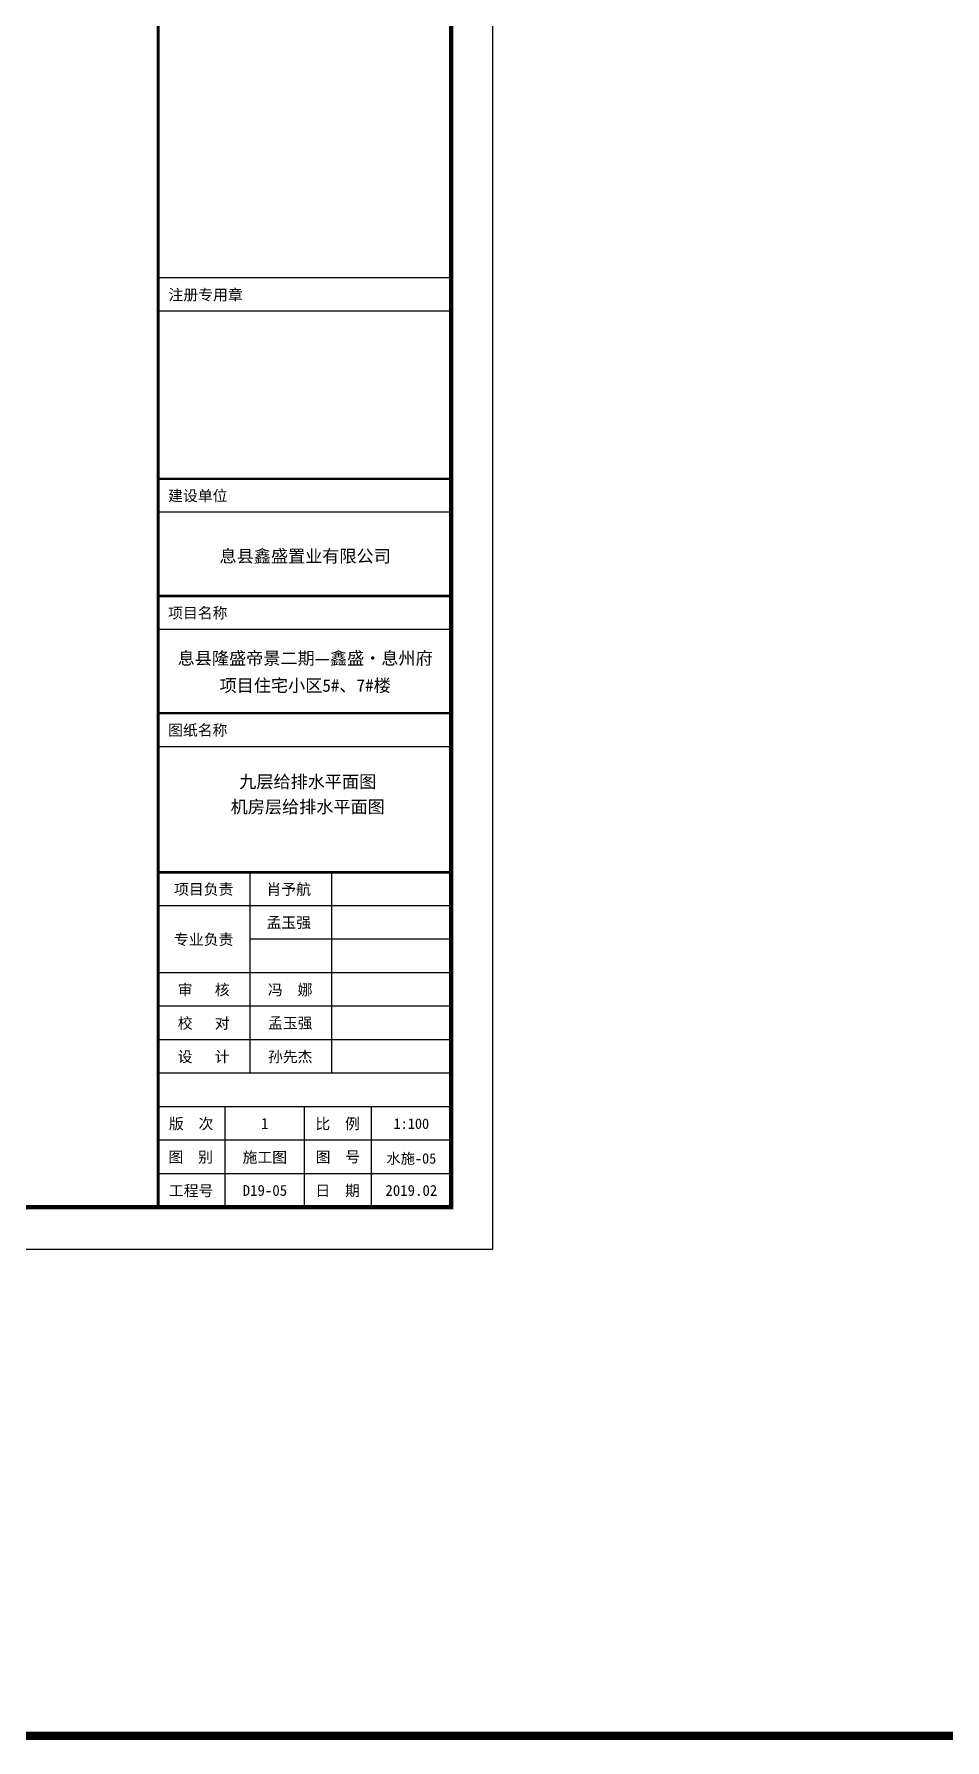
# Model space of a CAD drawing. Extents: x -287580 to -53108, y -522338 to -82629.
# Drawn here: x -192106 to -170344, y -522338 to -481595 of the extents above; entities that cross this region are included whole.
import ezdxf
from ezdxf.enums import TextEntityAlignment as Align

# ---------------------------------------------------------------- set-up
doc = ezdxf.new("R2010")
doc.units = 0
doc.header["$LTSCALE"] = 1000
doc.header["$MEASUREMENT"] = 0
for name, color, linetype in [('PUB_TITLE', 146, 'Continuous'), ('TK', 9, 'Continuous'), ('给排水标注', 4, 'Continuous')]:
    doc.layers.add(name, color=color, linetype=linetype)
doc.styles.add('H1', font='')
doc.styles.add('THT', font='simhei.ttf')
doc.styles.get('H1').set_extended_font_data('SimSun')

# ---------------------------------------------------------------- blocks, each defined once
blk = doc.blocks.new('图签AAAAA')
at = {"layer": 'PUB_TITLE'}
for p, q in [((-168250, -229039), (-175261, -229039)), ((-168250, -229839), (-175261, -229839)), ((-168250, -233839), (-175261, -233839)), ((-168250, -233839), (-175261, -233839)), ((-168250, -233839), (-175261, -233839)), ((-168250, -234639), (-175261, -234639)), ((-168250, -234639), (-175261, -234639)), ((-168250, -236639), (-175261, -236639)), ((-168250, -237439), (-175261, -237439)), ((-168250, -239439), (-175261, -239439)), ((-168250, -239439), (-175261, -239439)), ((-168250, -240239), (-175261, -240239)), ((-168250, -243239), (-175261, -243239)), ((-168250, -243239), (-175261, -243239)), ((-168250, -243239), (-175261, -243239)), ((-168250, -243239), (-175261, -243239)), ((-168250, -243239), (-175261, -243239)), ((-168250, -243239), (-175261, -243239)), ((-168250, -243239), (-175261, -243239)), ((-173061, -243239), (-173061, -248039)), ((-171111, -243239), (-171111, -248039)), ((-168250, -244039), (-175261, -244039)), ((-168250, -244039), (-175261, -244039)), ((-168250, -244039), (-175261, -244039)), ((-168250, -244839), (-173061, -244839)), ((-168250, -244839), (-173061, -244839)), ((-168250, -244839), (-173061, -244839)), ((-168250, -245639), (-175261, -245639)), ((-168250, -245639), (-175261, -245639)), ((-168250, -245639), (-175261, -245639)), ((-168250, -246439), (-175261, -246439)), ((-168250, -246439), (-175261, -246439)), ((-168250, -246439), (-175261, -246439)), ((-168250, -247239), (-175261, -247239)), ((-168250, -247239), (-175261, -247239)), ((-168250, -247239), (-175261, -247239)), ((-168250, -248039), (-175261, -248039)), ((-168250, -248039), (-175261, -248039)), ((-168250, -248039), (-175261, -248039)), ((-168250, -248039), (-175261, -248039)), ((-168250, -248039), (-175261, -248039)), ((-168250, -248039), (-175261, -248039)), ((-168250, -248839), (-175261, -248839)), ((-173650, -251239), (-173650, -248839)), ((-171750, -251239), (-171750, -248839)), ((-170150, -251239), (-170150, -248839)), ((-168250, -249639), (-175261, -249639)), ((-168250, -250439), (-175261, -250439))]:
    blk.add_line(p, q, dxfattribs=at)
at = {"layer": 'PUB_TITLE', "const_width": 75}
blk.add_lwpolyline([(-175250, -251239), (-168250, -251239), (-168250, -193839), (-175250, -193839)], close=True, dxfattribs=at)
at = {"layer": 'PUB_TITLE'}
for points, const_width in [([(-175250, -251239), (-175250, -193839)], 75), ([(-175250, -251239), (-175250, -193839)], 40), ([(-175250, -200506), (-175250, -251239)], 60), ([(-168250, -233839), (-175261, -233839)], 60), ([(-168250, -233839), (-175261, -233839)], 40), ([(-168250, -236639), (-175261, -236639)], 60), ([(-168250, -239439), (-175261, -239439)], 60), ([(-168250, -243239), (-175261, -243239)], 60), ([(-168250, -243239), (-175261, -243239)], 40), ([(-168250, -251239), (-175261, -251239)], 40)]:
    blk.add_lwpolyline(points, dxfattribs=dict(at, const_width=const_width))
at = {"layer": 'PUB_TITLE', "style": 'THT'}
for s, p in [('注册专用章', (-174115, -229439)), ('建设单位', (-174302, -234239)), ('项目名称', (-174302, -237039)), ('图纸名称', (-174302, -239839)), ('项目负责', (-174161, -243639)), ('肖予航', (-172128, -243639)), ('孟玉强', (-172128, -244439)), ('专业负责', (-174161, -244839)), ('审   核', (-174161, -246039)), ('冯  娜', (-172093, -246039)), ('校   对', (-174161, -246839)), ('孟玉强', (-172093, -246839)), ('设   计', (-174161, -247639)), ('孙先杰', (-172093, -247639)), ('版  次', (-174461, -249239)), ('1', (-172700, -249239)), ('比  例', (-170961, -249239)), ('图  别', (-174472, -250039)), ('施工图', (-172700, -250039)), ('图  号', (-170954, -250039)), ('工程号', (-174461, -250839)), ('D19-05', (-172698, -250839)), ('日  期', (-170961, -250839)), ('2019.02', (-169200, -250839))]:
    blk.add_text(s, height=260, dxfattribs=at).set_placement(p, align=Align.MIDDLE)
at = {"layer": 'PUB_TITLE', "color": 63, "style": 'H1', "width": 1}
for s, p in [('息县鑫盛置业有限公司', (-171736, -235687)), ('息县隆盛帝景二期—鑫盛•息州府', (-171736, -238125)), ('项目住宅小区5#、7#楼', (-171736, -238776))]:
    blk.add_text(s, height=300, dxfattribs=at).set_placement(p, align=Align.MIDDLE_CENTER)

msp = doc.modelspace()

# ---------------------------------------------------------------- linework, layer by layer
at = {"layer": 'PUB_TITLE'}
msp.add_lwpolyline([(-265242.7, -510615.5), (-181142.7, -510615.5), (-181142.7, -451215.5), (-265242.7, -451215.5)], close=True, dxfattribs=at)
at = {"layer": 'PUB_TITLE', "const_width": 100}
msp.add_lwpolyline([(-262742.7, -509615.5), (-182142.7, -509615.5), (-182142.7, -452215.5), (-262742.7, -452215.5)], close=True, dxfattribs=at)
at = {"layer": '给排水标注', "color": 6, "const_width": 200}
msp.add_lwpolyline([(-287480.5, -159146.5), (-53208.5, -159146.5), (-53208.5, -522237.5), (-287480.5, -522237.5)], close=True, dxfattribs=at)

# ---------------------------------------------------------------- block references
at = {"layer": '给排水标注'}
msp.add_blockref('图签AAAAA', (-13893.2, -258376.5), dxfattribs=at)

# ---------------------------------------------------------------- texts
at = {"layer": 'PUB_TITLE', "color": 173, "style": 'H1'}
for s, p in [('1:100', (-183092.7, -507618.6)), ('水施-05', (-183092.7, -508450.1))]:
    msp.add_text(s, height=250, dxfattribs=at).set_placement(p, align=Align.MIDDLE_CENTER)
at = {"layer": 'TK', "color": 63, "style": 'H1', "width": 1}
for s, p in [('九层给排水平面图', (-185567.2, -499450.6)), ('机房层给排水平面图', (-185567.2, -500050.6))]:
    msp.add_text(s, height=300, dxfattribs=at).set_placement(p, align=Align.MIDDLE_CENTER)

doc.saveas('drawing.dxf')
